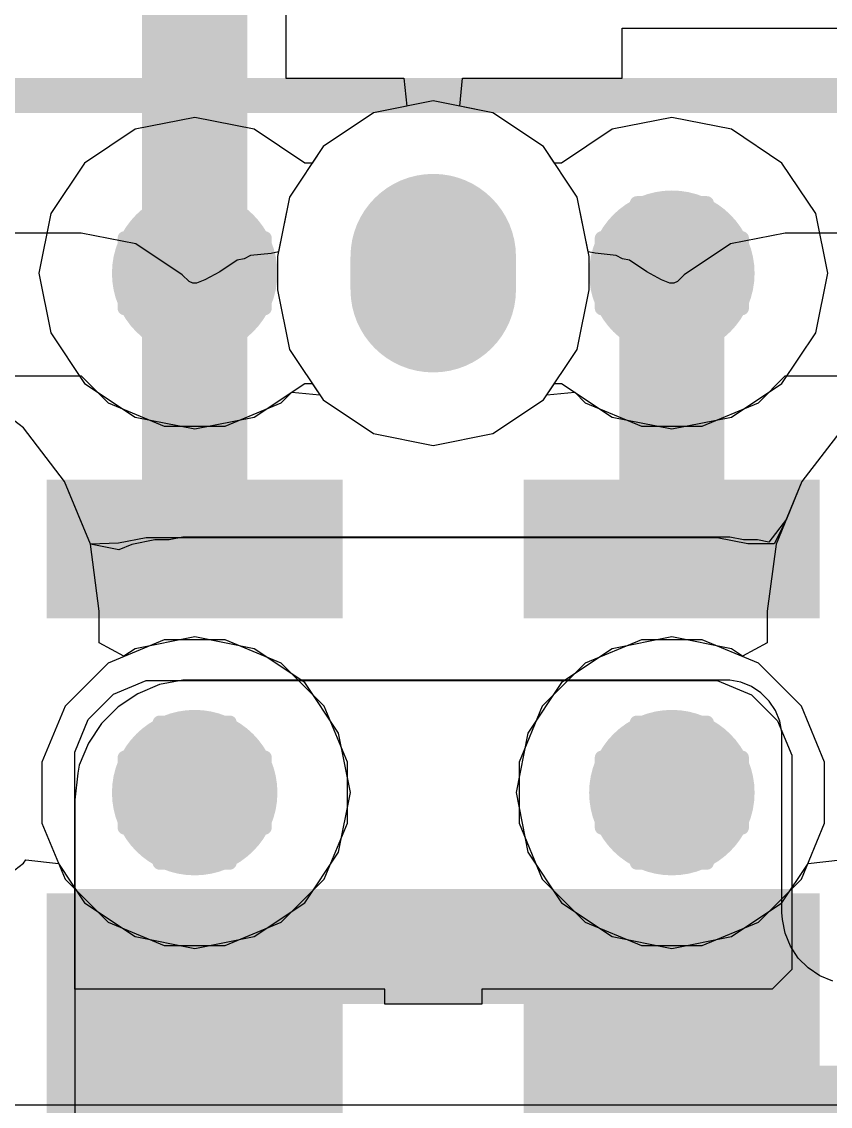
# Model space of a CAD drawing. Header units: inches. Extents: x 0 to 198, y 0 to 199.
# Drawn here: x 0.1115 to 0.227, y 1.4357 to 1.5906 of the extents above; entities that cross this region are included whole.
import ezdxf

# ---------------------------------------------------------------- set-up
doc = ezdxf.new("R2010")
doc.units = ezdxf.units.IN
doc.header["$MEASUREMENT"] = 0
for name, color, linetype in [('Bottom Layer', 5, 'Continuous'), ('Bottom Solder', 6, 'Continuous'), ('Drill Drawing', 1, 'Continuous'), ('Layer 1', 16, 'Continuous'), ('Layer 2', 76, 'Continuous'), ('Pad Holes', 156, 'Continuous'), ('Top Layer', 1, 'Continuous'), ('Top Overlay', 2, 'Continuous'), ('Top Paste', 8, 'Continuous'), ('Top Solder', 216, 'Continuous'), ('Via Holes', 16, 'Continuous')]:
    doc.layers.add(name, color=color, linetype=linetype)

# ---------------------------------------------------------------- blocks, each defined once
blk = doc.blocks.new('U263_163N_4BQC65_235')
at = {"layer": 'Bottom Solder'}
h = blk.add_hatch(color=6, dxfattribs=at)
edge = h.paths.add_edge_path()
edge.add_arc((0.14764, 0), 0.004, 0, 360)
at = {"layer": 'Pad Holes'}
h = blk.add_hatch(color=7, dxfattribs=at)
edge = h.paths.add_edge_path()
edge.add_arc((0.14528, 0), 0.01181, 90, 270)
edge.add_line((0.14528, -0.01181), (0.15, -0.01181))
edge.add_arc((0.15, 0), 0.01181, 270, 450)
edge.add_line((0.15, 0.01181), (0.14528, 0.01181))
at = {"layer": 'Top Layer'}
for points in [[(0.02362, 0.01693), (0.02362, 0.05118), (0.03543, 0.05118), (0.03543, 0.01693)], [(0.04331, 0.01693), (0.04331, 0.05118), (0.05512, 0.05118), (0.05512, 0.01693)], [(0.10236, 0.01693), (0.10236, 0.05118), (0.11417, 0.05118), (0.11417, 0.01693)], [(0.03543, -0.01693), (0.03543, -0.05118), (0.02362, -0.05118), (0.02362, -0.01693)], [(0.05512, -0.01693), (0.05512, -0.05118), (0.04331, -0.05118), (0.04331, -0.01693)], [(0.11417, -0.01693), (0.11417, -0.05118), (0.10236, -0.05118), (0.10236, -0.01693)]]:
    blk.add_hatch(color=1, dxfattribs=at).paths.add_polyline_path(points)
at = {"layer": 'Top Paste'}
for points in [[(0.02362, 0.01693), (0.02362, 0.05118), (0.03543, 0.05118), (0.03543, 0.01693)], [(0.04331, 0.01693), (0.04331, 0.05118), (0.05512, 0.05118), (0.05512, 0.01693)], [(0.10236, 0.01693), (0.10236, 0.05118), (0.11417, 0.05118), (0.11417, 0.01693)], [(0.03543, -0.01693), (0.03543, -0.05118), (0.02362, -0.05118), (0.02362, -0.01693)], [(0.05512, -0.01693), (0.05512, -0.05118), (0.04331, -0.05118), (0.04331, -0.01693)], [(0.11417, -0.01693), (0.11417, -0.05118), (0.10236, -0.05118), (0.10236, -0.01693)]]:
    blk.add_hatch(color=8, dxfattribs=at).paths.add_polyline_path(points)
at = {"layer": 'Top Solder'}
for points in [[(0.01962, 0.01293), (0.01962, 0.05518), (0.03943, 0.05518), (0.03943, 0.01293)], [(0.03931, 0.01293), (0.03931, 0.05518), (0.05912, 0.05518), (0.05912, 0.01293)], [(0.09836, 0.01293), (0.09836, 0.05518), (0.11817, 0.05518), (0.11817, 0.01293)], [(0.03943, -0.01293), (0.03943, -0.05518), (0.01962, -0.05518), (0.01962, -0.01293)], [(0.05912, -0.01293), (0.05912, -0.05518), (0.03931, -0.05518), (0.03931, -0.01293)], [(0.11817, -0.01293), (0.11817, -0.05518), (0.09836, -0.05518), (0.09836, -0.01293)]]:
    blk.add_hatch(color=216, dxfattribs=at).paths.add_polyline_path(points)
h = blk.add_hatch(color=216, dxfattribs=at)
edge = h.paths.add_edge_path()
edge.add_arc((0.14764, 0), 0.004, 0, 360)
at = {"layer": 'Top Overlay'}
blk.add_lwpolyline([(0.173, 0.067, 0.005, 0.005, 0), (0.173, -0.067, 0.005, 0.005, 0)], format="xyseb", dxfattribs=at)

msp = doc.modelspace()

# ---------------------------------------------------------------- hatches: boundary and pattern name
at = {"layer": 'Bottom Layer'}
h = msp.add_hatch(color=5, dxfattribs=at)
edge = h.paths.add_edge_path()
edge.add_arc((0.13623, 1.55465), 0.01181, 0, 360)
h = msp.add_hatch(color=5, dxfattribs=at)
edge = h.paths.add_edge_path()
edge.add_arc((0.20434, 1.55465), 0.01181, 0, 360)
h = msp.add_hatch(color=5, dxfattribs=at)
edge = h.paths.add_edge_path()
edge.add_arc((0.13623, 1.48051), 0.01181, 0, 360)
h = msp.add_hatch(color=5, dxfattribs=at)
edge = h.paths.add_edge_path()
edge.add_arc((0.20434, 1.48051), 0.01181, 0, 360)
at = {"layer": 'Layer 1'}
h = msp.add_hatch(color=16, dxfattribs=at)
edge = h.paths.add_edge_path()
edge.add_arc((0.13623, 1.55465), 0.01181, 0, 360)
h = msp.add_hatch(color=16, dxfattribs=at)
edge = h.paths.add_edge_path()
edge.add_arc((0.20434, 1.55465), 0.01181, 0, 360)
h = msp.add_hatch(color=16, dxfattribs=at)
edge = h.paths.add_edge_path()
edge.add_arc((0.13623, 1.48051), 0.01181, 0, 360)
h = msp.add_hatch(color=16, dxfattribs=at)
edge = h.paths.add_edge_path()
edge.add_arc((0.20434, 1.48051), 0.01181, 0, 360)
at = {"layer": 'Layer 2'}
h = msp.add_hatch(color=76, dxfattribs=at)
edge = h.paths.add_edge_path()
edge.add_arc((0.13623, 1.55465), 0.01181, 0, 360)
h = msp.add_hatch(color=76, dxfattribs=at)
edge = h.paths.add_edge_path()
edge.add_arc((0.20434, 1.55465), 0.01181, 0, 360)
h = msp.add_hatch(color=76, dxfattribs=at)
edge = h.paths.add_edge_path()
edge.add_arc((0.13623, 1.48051), 0.01181, 0, 360)
h = msp.add_hatch(color=76, dxfattribs=at)
edge = h.paths.add_edge_path()
edge.add_arc((0.20434, 1.48051), 0.01181, 0, 360)
at = {"layer": 'Top Layer'}
h = msp.add_hatch(color=1, dxfattribs=at)
edge = h.paths.add_edge_path()
edge.add_arc((0.13623, 1.55465), 0.01181, 0, 360)
h = msp.add_hatch(color=1, dxfattribs=at)
edge = h.paths.add_edge_path()
edge.add_arc((0.20434, 1.55465), 0.01181, 0, 360)
h = msp.add_hatch(color=1, dxfattribs=at)
edge = h.paths.add_edge_path()
edge.add_arc((0.13623, 1.48051), 0.01181, 0, 360)
h = msp.add_hatch(color=1, dxfattribs=at)
edge = h.paths.add_edge_path()
edge.add_arc((0.20434, 1.48051), 0.01181, 0, 360)
msp.add_hatch(color=1, dxfattribs=at).paths.add_polyline_path([(0.1191, 1.45032), (0.22146, 1.45032), (0.22146, 1.46677), (0.1191, 1.46677)])
at = {"layer": 'Via Holes'}
h = msp.add_hatch(color=7, dxfattribs=at)
edge = h.paths.add_edge_path()
edge.add_arc((0.13623, 1.55465), 0.00591, 0, 360)
h = msp.add_hatch(color=7, dxfattribs=at)
edge = h.paths.add_edge_path()
edge.add_arc((0.20434, 1.55465), 0.00591, 0, 360)
h = msp.add_hatch(color=7, dxfattribs=at)
edge = h.paths.add_edge_path()
edge.add_arc((0.13623, 1.48051), 0.00591, 0, 360)
h = msp.add_hatch(color=7, dxfattribs=at)
edge = h.paths.add_edge_path()
edge.add_arc((0.20434, 1.48051), 0.00591, 0, 360)

# ---------------------------------------------------------------- linework, layer by layer
at = {"layer": 'Bottom Layer'}
for p, q in [((0.17028, 1.57925), (0.16177, 1.57756)), ((0.17879, 1.57756), (0.17028, 1.57925)), ((0.16177, 1.57756), (0.15456, 1.57274)), ((0.18601, 1.57274), (0.17879, 1.57756)), ((0.15456, 1.57274), (0.14974, 1.56553)), ((0.19083, 1.56553), (0.18601, 1.57274)), ((0.14974, 1.56553), (0.14804, 1.55702)), ((0.19252, 1.55702), (0.19083, 1.56553)), ((0.14804, 1.55702), (0.14804, 1.55229)), ((0.19252, 1.55229), (0.19252, 1.55702)), ((0.14804, 1.55229), (0.14974, 1.54378)), ((0.19083, 1.54378), (0.19252, 1.55229)), ((0.14974, 1.54378), (0.15456, 1.53657)), ((0.18601, 1.53657), (0.19083, 1.54378)), ((0.11178, 1.53257), (0.10412, 1.53844)), ((0.15456, 1.53657), (0.16177, 1.53175)), ((0.17879, 1.53175), (0.18601, 1.53657)), ((0.11765, 1.52491), (0.11178, 1.53257)), ((0.16177, 1.53175), (0.17028, 1.53005)), ((0.17028, 1.53005), (0.17879, 1.53175)), ((0.22879, 1.53257), (0.22291, 1.52491)), ((0.12135, 1.51599), (0.11765, 1.52491)), ((0.22291, 1.52491), (0.21922, 1.51599)), ((0.12261, 1.50643), (0.12135, 1.51599)), ((0.21922, 1.51599), (0.21796, 1.50643)), ((0.12261, 1.50188), (0.12261, 1.50643)), ((0.21796, 1.50643), (0.21796, 1.50188)), ((0.12613, 1.49999), (0.12261, 1.50188)), ((0.13623, 1.50274), (0.12772, 1.50105)), ((0.14474, 1.50105), (0.13623, 1.50274)), ((0.20434, 1.50274), (0.19583, 1.50105)), ((0.21285, 1.50105), (0.20434, 1.50274)), ((0.21796, 1.50188), (0.21443, 1.49999)), ((0.12772, 1.50105), (0.12613, 1.49999)), ((0.15195, 1.49623), (0.14474, 1.50105)), ((0.19583, 1.50105), (0.18861, 1.49623)), ((0.21443, 1.49999), (0.21285, 1.50105)), ((0.15677, 1.48902), (0.15195, 1.49623)), ((0.18861, 1.49623), (0.18379, 1.48902)), ((0.15847, 1.48051), (0.15677, 1.48902)), ((0.18379, 1.48902), (0.1821, 1.48051)), ((0.15677, 1.472), (0.15847, 1.48051)), ((0.1821, 1.48051), (0.18379, 1.472)), ((0.11178, 1.47044), (0.11213, 1.4709)), ((0.11213, 1.4709), (0.11677, 1.47037)), ((0.15195, 1.46478), (0.15677, 1.472)), ((0.18379, 1.472), (0.18861, 1.46478)), ((0.2238, 1.47037), (0.22843, 1.4709)), ((0.10412, 1.46457), (0.11178, 1.47044)), ((0.11677, 1.47037), (0.1205, 1.46478)), ((0.22006, 1.46478), (0.2238, 1.47037)), ((0.1205, 1.46478), (0.12772, 1.45996)), ((0.14474, 1.45996), (0.15195, 1.46478)), ((0.18861, 1.46478), (0.19583, 1.45996)), ((0.21285, 1.45996), (0.22006, 1.46478)), ((0.12772, 1.45996), (0.13623, 1.45827)), ((0.13623, 1.45827), (0.14474, 1.45996)), ((0.19583, 1.45996), (0.20434, 1.45827)), ((0.20434, 1.45827), (0.21285, 1.45996)), ((0.24635, 1.43591), (0.10595, 1.43591))]:
    msp.add_line(p, q, dxfattribs=at)
at = {"layer": 'Drill Drawing'}
for points in [[(0.13123, 1.55965, 0.002, 0.002, 0), (0.13123, 1.56465, 0.002, 0.002, 0)], [(0.13123, 1.56465, 0.002, 0.002, 0), (0.14123, 1.56465, 0.002, 0.002, 0)], [(0.14123, 1.55965, 0.002, 0.002, 0), (0.14123, 1.56465, 0.002, 0.002, 0)], [(0.16528, 1.55965, 0.002, 0.002, 0), (0.17028, 1.56465, 0.002, 0.002, 0)], [(0.17028, 1.56465, 0.002, 0.002, 0), (0.17528, 1.55965, 0.002, 0.002, 0)], [(0.19934, 1.55965, 0.002, 0.002, 0), (0.19934, 1.56465, 0.002, 0.002, 0)], [(0.19934, 1.56465, 0.002, 0.002, 0), (0.20934, 1.56465, 0.002, 0.002, 0)], [(0.20934, 1.55965, 0.002, 0.002, 0), (0.20934, 1.56465, 0.002, 0.002, 0)], [(0.12623, 1.54965, 0.002, 0.002, 0), (0.12623, 1.55965, 0.002, 0.002, 0)], [(0.12623, 1.55965, 0.002, 0.002, 0), (0.13123, 1.55965, 0.002, 0.002, 0)], [(0.13323, 1.55765, 0.002, 0.002, 0), (0.13323, 1.56065, 0.002, 0.002, 0)], [(0.13323, 1.56065, 0.002, 0.002, 0), (0.13923, 1.56065, 0.002, 0.002, 0)], [(0.13923, 1.55765, 0.002, 0.002, 0), (0.13923, 1.56065, 0.002, 0.002, 0)], [(0.14123, 1.55965, 0.002, 0.002, 0), (0.14623, 1.55965, 0.002, 0.002, 0)], [(0.14623, 1.54965, 0.002, 0.002, 0), (0.14623, 1.55965, 0.002, 0.002, 0)], [(0.16028, 1.55965, 0.002, 0.002, 0), (0.16528, 1.55465, 0.002, 0.002, 0)], [(0.16028, 1.55965, 0.002, 0.002, 0), (0.16528, 1.55965, 0.002, 0.002, 0)], [(0.17528, 1.55965, 0.002, 0.002, 0), (0.18028, 1.55965, 0.002, 0.002, 0)], [(0.17528, 1.55465, 0.002, 0.002, 0), (0.18028, 1.55965, 0.002, 0.002, 0)], [(0.19434, 1.54965, 0.002, 0.002, 0), (0.19434, 1.55965, 0.002, 0.002, 0)], [(0.19434, 1.55965, 0.002, 0.002, 0), (0.19934, 1.55965, 0.002, 0.002, 0)], [(0.20134, 1.55765, 0.002, 0.002, 0), (0.20134, 1.56065, 0.002, 0.002, 0)], [(0.20134, 1.56065, 0.002, 0.002, 0), (0.20734, 1.56065, 0.002, 0.002, 0)], [(0.20734, 1.55765, 0.002, 0.002, 0), (0.20734, 1.56065, 0.002, 0.002, 0)], [(0.20934, 1.55965, 0.002, 0.002, 0), (0.21434, 1.55965, 0.002, 0.002, 0)], [(0.21434, 1.54965, 0.002, 0.002, 0), (0.21434, 1.55965, 0.002, 0.002, 0)], [(0.13023, 1.55165, 0.002, 0.002, 0), (0.13023, 1.55765, 0.002, 0.002, 0)], [(0.13023, 1.55765, 0.002, 0.002, 0), (0.13323, 1.55765, 0.002, 0.002, 0)], [(0.13923, 1.55765, 0.002, 0.002, 0), (0.14223, 1.55765, 0.002, 0.002, 0)], [(0.14223, 1.55165, 0.002, 0.002, 0), (0.14223, 1.55765, 0.002, 0.002, 0)], [(0.19834, 1.55165, 0.002, 0.002, 0), (0.19834, 1.55765, 0.002, 0.002, 0)], [(0.19834, 1.55765, 0.002, 0.002, 0), (0.20134, 1.55765, 0.002, 0.002, 0)], [(0.20734, 1.55765, 0.002, 0.002, 0), (0.21034, 1.55765, 0.002, 0.002, 0)], [(0.21034, 1.55165, 0.002, 0.002, 0), (0.21034, 1.55765, 0.002, 0.002, 0)], [(0.16028, 1.54965, 0.002, 0.002, 0), (0.16528, 1.55465, 0.002, 0.002, 0)], [(0.17528, 1.55465, 0.002, 0.002, 0), (0.18028, 1.54965, 0.002, 0.002, 0)], [(0.13023, 1.55165, 0.002, 0.002, 0), (0.13323, 1.55165, 0.002, 0.002, 0)], [(0.13323, 1.54865, 0.002, 0.002, 0), (0.13323, 1.55165, 0.002, 0.002, 0)], [(0.13923, 1.55165, 0.002, 0.002, 0), (0.14223, 1.55165, 0.002, 0.002, 0)], [(0.13923, 1.54865, 0.002, 0.002, 0), (0.13923, 1.55165, 0.002, 0.002, 0)], [(0.19834, 1.55165, 0.002, 0.002, 0), (0.20134, 1.55165, 0.002, 0.002, 0)], [(0.20134, 1.54865, 0.002, 0.002, 0), (0.20134, 1.55165, 0.002, 0.002, 0)], [(0.20734, 1.55165, 0.002, 0.002, 0), (0.21034, 1.55165, 0.002, 0.002, 0)], [(0.20734, 1.54865, 0.002, 0.002, 0), (0.20734, 1.55165, 0.002, 0.002, 0)], [(0.12623, 1.54965, 0.002, 0.002, 0), (0.13123, 1.54965, 0.002, 0.002, 0)], [(0.13123, 1.54465, 0.002, 0.002, 0), (0.13123, 1.54965, 0.002, 0.002, 0)], [(0.14123, 1.54965, 0.002, 0.002, 0), (0.14623, 1.54965, 0.002, 0.002, 0)], [(0.14123, 1.54465, 0.002, 0.002, 0), (0.14123, 1.54965, 0.002, 0.002, 0)], [(0.16028, 1.54965, 0.002, 0.002, 0), (0.16528, 1.54965, 0.002, 0.002, 0)], [(0.16528, 1.54965, 0.002, 0.002, 0), (0.17028, 1.54465, 0.002, 0.002, 0)], [(0.17028, 1.54465, 0.002, 0.002, 0), (0.17528, 1.54965, 0.002, 0.002, 0)], [(0.17528, 1.54965, 0.002, 0.002, 0), (0.18028, 1.54965, 0.002, 0.002, 0)], [(0.19434, 1.54965, 0.002, 0.002, 0), (0.19934, 1.54965, 0.002, 0.002, 0)], [(0.19934, 1.54465, 0.002, 0.002, 0), (0.19934, 1.54965, 0.002, 0.002, 0)], [(0.20934, 1.54965, 0.002, 0.002, 0), (0.21434, 1.54965, 0.002, 0.002, 0)], [(0.20934, 1.54465, 0.002, 0.002, 0), (0.20934, 1.54965, 0.002, 0.002, 0)], [(0.13323, 1.54865, 0.002, 0.002, 0), (0.13923, 1.54865, 0.002, 0.002, 0)], [(0.20134, 1.54865, 0.002, 0.002, 0), (0.20734, 1.54865, 0.002, 0.002, 0)], [(0.13123, 1.54465, 0.002, 0.002, 0), (0.14123, 1.54465, 0.002, 0.002, 0)], [(0.19934, 1.54465, 0.002, 0.002, 0), (0.20934, 1.54465, 0.002, 0.002, 0)], [(0.13123, 1.48551, 0.002, 0.002, 0), (0.13123, 1.49051, 0.002, 0.002, 0)], [(0.13123, 1.49051, 0.002, 0.002, 0), (0.14123, 1.49051, 0.002, 0.002, 0)], [(0.14123, 1.48551, 0.002, 0.002, 0), (0.14123, 1.49051, 0.002, 0.002, 0)], [(0.19934, 1.48551, 0.002, 0.002, 0), (0.19934, 1.49051, 0.002, 0.002, 0)], [(0.19934, 1.49051, 0.002, 0.002, 0), (0.20934, 1.49051, 0.002, 0.002, 0)], [(0.20934, 1.48551, 0.002, 0.002, 0), (0.20934, 1.49051, 0.002, 0.002, 0)], [(0.12623, 1.47551, 0.002, 0.002, 0), (0.12623, 1.48551, 0.002, 0.002, 0)], [(0.12623, 1.48551, 0.002, 0.002, 0), (0.13123, 1.48551, 0.002, 0.002, 0)], [(0.13323, 1.48351, 0.002, 0.002, 0), (0.13323, 1.48651, 0.002, 0.002, 0)], [(0.13323, 1.48651, 0.002, 0.002, 0), (0.13923, 1.48651, 0.002, 0.002, 0)], [(0.13923, 1.48351, 0.002, 0.002, 0), (0.13923, 1.48651, 0.002, 0.002, 0)], [(0.14123, 1.48551, 0.002, 0.002, 0), (0.14623, 1.48551, 0.002, 0.002, 0)], [(0.14623, 1.47551, 0.002, 0.002, 0), (0.14623, 1.48551, 0.002, 0.002, 0)], [(0.19434, 1.47551, 0.002, 0.002, 0), (0.19434, 1.48551, 0.002, 0.002, 0)], [(0.19434, 1.48551, 0.002, 0.002, 0), (0.19934, 1.48551, 0.002, 0.002, 0)], [(0.20134, 1.48351, 0.002, 0.002, 0), (0.20134, 1.48651, 0.002, 0.002, 0)], [(0.20134, 1.48651, 0.002, 0.002, 0), (0.20734, 1.48651, 0.002, 0.002, 0)], [(0.20734, 1.48351, 0.002, 0.002, 0), (0.20734, 1.48651, 0.002, 0.002, 0)], [(0.20934, 1.48551, 0.002, 0.002, 0), (0.21434, 1.48551, 0.002, 0.002, 0)], [(0.21434, 1.47551, 0.002, 0.002, 0), (0.21434, 1.48551, 0.002, 0.002, 0)], [(0.13023, 1.47751, 0.002, 0.002, 0), (0.13023, 1.48351, 0.002, 0.002, 0)], [(0.13023, 1.48351, 0.002, 0.002, 0), (0.13323, 1.48351, 0.002, 0.002, 0)], [(0.13923, 1.48351, 0.002, 0.002, 0), (0.14223, 1.48351, 0.002, 0.002, 0)], [(0.14223, 1.47751, 0.002, 0.002, 0), (0.14223, 1.48351, 0.002, 0.002, 0)], [(0.19834, 1.47751, 0.002, 0.002, 0), (0.19834, 1.48351, 0.002, 0.002, 0)], [(0.19834, 1.48351, 0.002, 0.002, 0), (0.20134, 1.48351, 0.002, 0.002, 0)], [(0.20734, 1.48351, 0.002, 0.002, 0), (0.21034, 1.48351, 0.002, 0.002, 0)], [(0.21034, 1.47751, 0.002, 0.002, 0), (0.21034, 1.48351, 0.002, 0.002, 0)], [(0.13023, 1.47751, 0.002, 0.002, 0), (0.13323, 1.47751, 0.002, 0.002, 0)], [(0.13323, 1.47451, 0.002, 0.002, 0), (0.13323, 1.47751, 0.002, 0.002, 0)], [(0.13923, 1.47751, 0.002, 0.002, 0), (0.14223, 1.47751, 0.002, 0.002, 0)], [(0.13923, 1.47451, 0.002, 0.002, 0), (0.13923, 1.47751, 0.002, 0.002, 0)], [(0.19834, 1.47751, 0.002, 0.002, 0), (0.20134, 1.47751, 0.002, 0.002, 0)], [(0.20134, 1.47451, 0.002, 0.002, 0), (0.20134, 1.47751, 0.002, 0.002, 0)], [(0.20734, 1.47751, 0.002, 0.002, 0), (0.21034, 1.47751, 0.002, 0.002, 0)], [(0.20734, 1.47451, 0.002, 0.002, 0), (0.20734, 1.47751, 0.002, 0.002, 0)], [(0.12623, 1.47551, 0.002, 0.002, 0), (0.13123, 1.47551, 0.002, 0.002, 0)], [(0.13123, 1.47051, 0.002, 0.002, 0), (0.13123, 1.47551, 0.002, 0.002, 0)], [(0.13323, 1.47451, 0.002, 0.002, 0), (0.13923, 1.47451, 0.002, 0.002, 0)], [(0.14123, 1.47551, 0.002, 0.002, 0), (0.14623, 1.47551, 0.002, 0.002, 0)], [(0.14123, 1.47051, 0.002, 0.002, 0), (0.14123, 1.47551, 0.002, 0.002, 0)], [(0.19434, 1.47551, 0.002, 0.002, 0), (0.19934, 1.47551, 0.002, 0.002, 0)], [(0.19934, 1.47051, 0.002, 0.002, 0), (0.19934, 1.47551, 0.002, 0.002, 0)], [(0.20134, 1.47451, 0.002, 0.002, 0), (0.20734, 1.47451, 0.002, 0.002, 0)], [(0.20934, 1.47551, 0.002, 0.002, 0), (0.21434, 1.47551, 0.002, 0.002, 0)], [(0.20934, 1.47051, 0.002, 0.002, 0), (0.20934, 1.47551, 0.002, 0.002, 0)], [(0.13123, 1.47051, 0.002, 0.002, 0), (0.14123, 1.47051, 0.002, 0.002, 0)], [(0.19934, 1.47051, 0.002, 0.002, 0), (0.20934, 1.47051, 0.002, 0.002, 0)]]:
    msp.add_lwpolyline(points, format="xyseb", dxfattribs=at)
for points in [[(0.13073, 1.56465, 0.001, 0.001, 1), (0.13173, 1.56465, 0.001, 0.001, 1)], [(0.13073, 1.56465, 0.001, 0.001, 1), (0.13173, 1.56465, 0.001, 0.001, 1)], [(0.14073, 1.56465, 0.001, 0.001, 1), (0.14173, 1.56465, 0.001, 0.001, 1)], [(0.14073, 1.56465, 0.001, 0.001, 1), (0.14173, 1.56465, 0.001, 0.001, 1)], [(0.16978, 1.56465, 0.001, 0.001, 1), (0.17078, 1.56465, 0.001, 0.001, 1)], [(0.16978, 1.56465, 0.001, 0.001, 1), (0.17078, 1.56465, 0.001, 0.001, 1)], [(0.19884, 1.56465, 0.001, 0.001, 1), (0.19984, 1.56465, 0.001, 0.001, 1)], [(0.19884, 1.56465, 0.001, 0.001, 1), (0.19984, 1.56465, 0.001, 0.001, 1)], [(0.20884, 1.56465, 0.001, 0.001, 1), (0.20984, 1.56465, 0.001, 0.001, 1)], [(0.20884, 1.56465, 0.001, 0.001, 1), (0.20984, 1.56465, 0.001, 0.001, 1)], [(0.12573, 1.55965, 0.001, 0.001, 1), (0.12673, 1.55965, 0.001, 0.001, 1)], [(0.12573, 1.55965, 0.001, 0.001, 1), (0.12673, 1.55965, 0.001, 0.001, 1)], [(0.13073, 1.55965, 0.001, 0.001, 1), (0.13173, 1.55965, 0.001, 0.001, 1)], [(0.13073, 1.55965, 0.001, 0.001, 1), (0.13173, 1.55965, 0.001, 0.001, 1)], [(0.13273, 1.56065, 0.001, 0.001, 1), (0.13373, 1.56065, 0.001, 0.001, 1)], [(0.13273, 1.56065, 0.001, 0.001, 1), (0.13373, 1.56065, 0.001, 0.001, 1)], [(0.13873, 1.56065, 0.001, 0.001, 1), (0.13973, 1.56065, 0.001, 0.001, 1)], [(0.13873, 1.56065, 0.001, 0.001, 1), (0.13973, 1.56065, 0.001, 0.001, 1)], [(0.14073, 1.55965, 0.001, 0.001, 1), (0.14173, 1.55965, 0.001, 0.001, 1)], [(0.14073, 1.55965, 0.001, 0.001, 1), (0.14173, 1.55965, 0.001, 0.001, 1)], [(0.14573, 1.55965, 0.001, 0.001, 1), (0.14673, 1.55965, 0.001, 0.001, 1)], [(0.14573, 1.55965, 0.001, 0.001, 1), (0.14673, 1.55965, 0.001, 0.001, 1)], [(0.15978, 1.55965, 0.001, 0.001, 1), (0.16078, 1.55965, 0.001, 0.001, 1)], [(0.15978, 1.55965, 0.001, 0.001, 1), (0.16078, 1.55965, 0.001, 0.001, 1)], [(0.16478, 1.55965, 0.001, 0.001, 1), (0.16578, 1.55965, 0.001, 0.001, 1)], [(0.16478, 1.55965, 0.001, 0.001, 1), (0.16578, 1.55965, 0.001, 0.001, 1)], [(0.17478, 1.55965, 0.001, 0.001, 1), (0.17578, 1.55965, 0.001, 0.001, 1)], [(0.17478, 1.55965, 0.001, 0.001, 1), (0.17578, 1.55965, 0.001, 0.001, 1)], [(0.17978, 1.55965, 0.001, 0.001, 1), (0.18078, 1.55965, 0.001, 0.001, 1)], [(0.17978, 1.55965, 0.001, 0.001, 1), (0.18078, 1.55965, 0.001, 0.001, 1)], [(0.19384, 1.55965, 0.001, 0.001, 1), (0.19484, 1.55965, 0.001, 0.001, 1)], [(0.19384, 1.55965, 0.001, 0.001, 1), (0.19484, 1.55965, 0.001, 0.001, 1)], [(0.19884, 1.55965, 0.001, 0.001, 1), (0.19984, 1.55965, 0.001, 0.001, 1)], [(0.19884, 1.55965, 0.001, 0.001, 1), (0.19984, 1.55965, 0.001, 0.001, 1)], [(0.20084, 1.56065, 0.001, 0.001, 1), (0.20184, 1.56065, 0.001, 0.001, 1)], [(0.20084, 1.56065, 0.001, 0.001, 1), (0.20184, 1.56065, 0.001, 0.001, 1)], [(0.20684, 1.56065, 0.001, 0.001, 1), (0.20784, 1.56065, 0.001, 0.001, 1)], [(0.20684, 1.56065, 0.001, 0.001, 1), (0.20784, 1.56065, 0.001, 0.001, 1)], [(0.20884, 1.55965, 0.001, 0.001, 1), (0.20984, 1.55965, 0.001, 0.001, 1)], [(0.20884, 1.55965, 0.001, 0.001, 1), (0.20984, 1.55965, 0.001, 0.001, 1)], [(0.21384, 1.55965, 0.001, 0.001, 1), (0.21484, 1.55965, 0.001, 0.001, 1)], [(0.21384, 1.55965, 0.001, 0.001, 1), (0.21484, 1.55965, 0.001, 0.001, 1)], [(0.12973, 1.55765, 0.001, 0.001, 1), (0.13073, 1.55765, 0.001, 0.001, 1)], [(0.12973, 1.55765, 0.001, 0.001, 1), (0.13073, 1.55765, 0.001, 0.001, 1)], [(0.13273, 1.55765, 0.001, 0.001, 1), (0.13373, 1.55765, 0.001, 0.001, 1)], [(0.13273, 1.55765, 0.001, 0.001, 1), (0.13373, 1.55765, 0.001, 0.001, 1)], [(0.13873, 1.55765, 0.001, 0.001, 1), (0.13973, 1.55765, 0.001, 0.001, 1)], [(0.13873, 1.55765, 0.001, 0.001, 1), (0.13973, 1.55765, 0.001, 0.001, 1)], [(0.14173, 1.55765, 0.001, 0.001, 1), (0.14273, 1.55765, 0.001, 0.001, 1)], [(0.14173, 1.55765, 0.001, 0.001, 1), (0.14273, 1.55765, 0.001, 0.001, 1)], [(0.19784, 1.55765, 0.001, 0.001, 1), (0.19884, 1.55765, 0.001, 0.001, 1)], [(0.19784, 1.55765, 0.001, 0.001, 1), (0.19884, 1.55765, 0.001, 0.001, 1)], [(0.20084, 1.55765, 0.001, 0.001, 1), (0.20184, 1.55765, 0.001, 0.001, 1)], [(0.20084, 1.55765, 0.001, 0.001, 1), (0.20184, 1.55765, 0.001, 0.001, 1)], [(0.20684, 1.55765, 0.001, 0.001, 1), (0.20784, 1.55765, 0.001, 0.001, 1)], [(0.20684, 1.55765, 0.001, 0.001, 1), (0.20784, 1.55765, 0.001, 0.001, 1)], [(0.20984, 1.55765, 0.001, 0.001, 1), (0.21084, 1.55765, 0.001, 0.001, 1)], [(0.20984, 1.55765, 0.001, 0.001, 1), (0.21084, 1.55765, 0.001, 0.001, 1)], [(0.16478, 1.55465, 0.001, 0.001, 1), (0.16578, 1.55465, 0.001, 0.001, 1)], [(0.16478, 1.55465, 0.001, 0.001, 1), (0.16578, 1.55465, 0.001, 0.001, 1)], [(0.17478, 1.55465, 0.001, 0.001, 1), (0.17578, 1.55465, 0.001, 0.001, 1)], [(0.17478, 1.55465, 0.001, 0.001, 1), (0.17578, 1.55465, 0.001, 0.001, 1)], [(0.12973, 1.55165, 0.001, 0.001, 1), (0.13073, 1.55165, 0.001, 0.001, 1)], [(0.12973, 1.55165, 0.001, 0.001, 1), (0.13073, 1.55165, 0.001, 0.001, 1)], [(0.13273, 1.55165, 0.001, 0.001, 1), (0.13373, 1.55165, 0.001, 0.001, 1)], [(0.13273, 1.55165, 0.001, 0.001, 1), (0.13373, 1.55165, 0.001, 0.001, 1)], [(0.13873, 1.55165, 0.001, 0.001, 1), (0.13973, 1.55165, 0.001, 0.001, 1)], [(0.13873, 1.55165, 0.001, 0.001, 1), (0.13973, 1.55165, 0.001, 0.001, 1)], [(0.14173, 1.55165, 0.001, 0.001, 1), (0.14273, 1.55165, 0.001, 0.001, 1)], [(0.14173, 1.55165, 0.001, 0.001, 1), (0.14273, 1.55165, 0.001, 0.001, 1)], [(0.19784, 1.55165, 0.001, 0.001, 1), (0.19884, 1.55165, 0.001, 0.001, 1)], [(0.19784, 1.55165, 0.001, 0.001, 1), (0.19884, 1.55165, 0.001, 0.001, 1)], [(0.20084, 1.55165, 0.001, 0.001, 1), (0.20184, 1.55165, 0.001, 0.001, 1)], [(0.20084, 1.55165, 0.001, 0.001, 1), (0.20184, 1.55165, 0.001, 0.001, 1)], [(0.20684, 1.55165, 0.001, 0.001, 1), (0.20784, 1.55165, 0.001, 0.001, 1)], [(0.20684, 1.55165, 0.001, 0.001, 1), (0.20784, 1.55165, 0.001, 0.001, 1)], [(0.20984, 1.55165, 0.001, 0.001, 1), (0.21084, 1.55165, 0.001, 0.001, 1)], [(0.20984, 1.55165, 0.001, 0.001, 1), (0.21084, 1.55165, 0.001, 0.001, 1)], [(0.12573, 1.54965, 0.001, 0.001, 1), (0.12673, 1.54965, 0.001, 0.001, 1)], [(0.12573, 1.54965, 0.001, 0.001, 1), (0.12673, 1.54965, 0.001, 0.001, 1)], [(0.13073, 1.54965, 0.001, 0.001, 1), (0.13173, 1.54965, 0.001, 0.001, 1)], [(0.13073, 1.54965, 0.001, 0.001, 1), (0.13173, 1.54965, 0.001, 0.001, 1)], [(0.14073, 1.54965, 0.001, 0.001, 1), (0.14173, 1.54965, 0.001, 0.001, 1)], [(0.14073, 1.54965, 0.001, 0.001, 1), (0.14173, 1.54965, 0.001, 0.001, 1)], [(0.14573, 1.54965, 0.001, 0.001, 1), (0.14673, 1.54965, 0.001, 0.001, 1)], [(0.14573, 1.54965, 0.001, 0.001, 1), (0.14673, 1.54965, 0.001, 0.001, 1)], [(0.15978, 1.54965, 0.001, 0.001, 1), (0.16078, 1.54965, 0.001, 0.001, 1)], [(0.15978, 1.54965, 0.001, 0.001, 1), (0.16078, 1.54965, 0.001, 0.001, 1)], [(0.16478, 1.54965, 0.001, 0.001, 1), (0.16578, 1.54965, 0.001, 0.001, 1)], [(0.16478, 1.54965, 0.001, 0.001, 1), (0.16578, 1.54965, 0.001, 0.001, 1)], [(0.17478, 1.54965, 0.001, 0.001, 1), (0.17578, 1.54965, 0.001, 0.001, 1)], [(0.17478, 1.54965, 0.001, 0.001, 1), (0.17578, 1.54965, 0.001, 0.001, 1)], [(0.17978, 1.54965, 0.001, 0.001, 1), (0.18078, 1.54965, 0.001, 0.001, 1)], [(0.17978, 1.54965, 0.001, 0.001, 1), (0.18078, 1.54965, 0.001, 0.001, 1)], [(0.19384, 1.54965, 0.001, 0.001, 1), (0.19484, 1.54965, 0.001, 0.001, 1)], [(0.19384, 1.54965, 0.001, 0.001, 1), (0.19484, 1.54965, 0.001, 0.001, 1)], [(0.19884, 1.54965, 0.001, 0.001, 1), (0.19984, 1.54965, 0.001, 0.001, 1)], [(0.19884, 1.54965, 0.001, 0.001, 1), (0.19984, 1.54965, 0.001, 0.001, 1)], [(0.20884, 1.54965, 0.001, 0.001, 1), (0.20984, 1.54965, 0.001, 0.001, 1)], [(0.20884, 1.54965, 0.001, 0.001, 1), (0.20984, 1.54965, 0.001, 0.001, 1)], [(0.21384, 1.54965, 0.001, 0.001, 1), (0.21484, 1.54965, 0.001, 0.001, 1)], [(0.21384, 1.54965, 0.001, 0.001, 1), (0.21484, 1.54965, 0.001, 0.001, 1)], [(0.13273, 1.54865, 0.001, 0.001, 1), (0.13373, 1.54865, 0.001, 0.001, 1)], [(0.13273, 1.54865, 0.001, 0.001, 1), (0.13373, 1.54865, 0.001, 0.001, 1)], [(0.13873, 1.54865, 0.001, 0.001, 1), (0.13973, 1.54865, 0.001, 0.001, 1)], [(0.13873, 1.54865, 0.001, 0.001, 1), (0.13973, 1.54865, 0.001, 0.001, 1)], [(0.20084, 1.54865, 0.001, 0.001, 1), (0.20184, 1.54865, 0.001, 0.001, 1)], [(0.20084, 1.54865, 0.001, 0.001, 1), (0.20184, 1.54865, 0.001, 0.001, 1)], [(0.20684, 1.54865, 0.001, 0.001, 1), (0.20784, 1.54865, 0.001, 0.001, 1)], [(0.20684, 1.54865, 0.001, 0.001, 1), (0.20784, 1.54865, 0.001, 0.001, 1)], [(0.13073, 1.54465, 0.001, 0.001, 1), (0.13173, 1.54465, 0.001, 0.001, 1)], [(0.13073, 1.54465, 0.001, 0.001, 1), (0.13173, 1.54465, 0.001, 0.001, 1)], [(0.14073, 1.54465, 0.001, 0.001, 1), (0.14173, 1.54465, 0.001, 0.001, 1)], [(0.14073, 1.54465, 0.001, 0.001, 1), (0.14173, 1.54465, 0.001, 0.001, 1)], [(0.16978, 1.54465, 0.001, 0.001, 1), (0.17078, 1.54465, 0.001, 0.001, 1)], [(0.16978, 1.54465, 0.001, 0.001, 1), (0.17078, 1.54465, 0.001, 0.001, 1)], [(0.19884, 1.54465, 0.001, 0.001, 1), (0.19984, 1.54465, 0.001, 0.001, 1)], [(0.19884, 1.54465, 0.001, 0.001, 1), (0.19984, 1.54465, 0.001, 0.001, 1)], [(0.20884, 1.54465, 0.001, 0.001, 1), (0.20984, 1.54465, 0.001, 0.001, 1)], [(0.20884, 1.54465, 0.001, 0.001, 1), (0.20984, 1.54465, 0.001, 0.001, 1)], [(0.13073, 1.49051, 0.001, 0.001, 1), (0.13173, 1.49051, 0.001, 0.001, 1)], [(0.13073, 1.49051, 0.001, 0.001, 1), (0.13173, 1.49051, 0.001, 0.001, 1)], [(0.14073, 1.49051, 0.001, 0.001, 1), (0.14173, 1.49051, 0.001, 0.001, 1)], [(0.14073, 1.49051, 0.001, 0.001, 1), (0.14173, 1.49051, 0.001, 0.001, 1)], [(0.19884, 1.49051, 0.001, 0.001, 1), (0.19984, 1.49051, 0.001, 0.001, 1)], [(0.19884, 1.49051, 0.001, 0.001, 1), (0.19984, 1.49051, 0.001, 0.001, 1)], [(0.20884, 1.49051, 0.001, 0.001, 1), (0.20984, 1.49051, 0.001, 0.001, 1)], [(0.20884, 1.49051, 0.001, 0.001, 1), (0.20984, 1.49051, 0.001, 0.001, 1)], [(0.12573, 1.48551, 0.001, 0.001, 1), (0.12673, 1.48551, 0.001, 0.001, 1)], [(0.12573, 1.48551, 0.001, 0.001, 1), (0.12673, 1.48551, 0.001, 0.001, 1)], [(0.13073, 1.48551, 0.001, 0.001, 1), (0.13173, 1.48551, 0.001, 0.001, 1)], [(0.13073, 1.48551, 0.001, 0.001, 1), (0.13173, 1.48551, 0.001, 0.001, 1)], [(0.13273, 1.48651, 0.001, 0.001, 1), (0.13373, 1.48651, 0.001, 0.001, 1)], [(0.13273, 1.48651, 0.001, 0.001, 1), (0.13373, 1.48651, 0.001, 0.001, 1)], [(0.13873, 1.48651, 0.001, 0.001, 1), (0.13973, 1.48651, 0.001, 0.001, 1)], [(0.13873, 1.48651, 0.001, 0.001, 1), (0.13973, 1.48651, 0.001, 0.001, 1)], [(0.14073, 1.48551, 0.001, 0.001, 1), (0.14173, 1.48551, 0.001, 0.001, 1)], [(0.14073, 1.48551, 0.001, 0.001, 1), (0.14173, 1.48551, 0.001, 0.001, 1)], [(0.14573, 1.48551, 0.001, 0.001, 1), (0.14673, 1.48551, 0.001, 0.001, 1)], [(0.14573, 1.48551, 0.001, 0.001, 1), (0.14673, 1.48551, 0.001, 0.001, 1)], [(0.19384, 1.48551, 0.001, 0.001, 1), (0.19484, 1.48551, 0.001, 0.001, 1)], [(0.19384, 1.48551, 0.001, 0.001, 1), (0.19484, 1.48551, 0.001, 0.001, 1)], [(0.19884, 1.48551, 0.001, 0.001, 1), (0.19984, 1.48551, 0.001, 0.001, 1)], [(0.19884, 1.48551, 0.001, 0.001, 1), (0.19984, 1.48551, 0.001, 0.001, 1)], [(0.20084, 1.48651, 0.001, 0.001, 1), (0.20184, 1.48651, 0.001, 0.001, 1)], [(0.20084, 1.48651, 0.001, 0.001, 1), (0.20184, 1.48651, 0.001, 0.001, 1)], [(0.20684, 1.48651, 0.001, 0.001, 1), (0.20784, 1.48651, 0.001, 0.001, 1)], [(0.20684, 1.48651, 0.001, 0.001, 1), (0.20784, 1.48651, 0.001, 0.001, 1)], [(0.20884, 1.48551, 0.001, 0.001, 1), (0.20984, 1.48551, 0.001, 0.001, 1)], [(0.20884, 1.48551, 0.001, 0.001, 1), (0.20984, 1.48551, 0.001, 0.001, 1)], [(0.21384, 1.48551, 0.001, 0.001, 1), (0.21484, 1.48551, 0.001, 0.001, 1)], [(0.21384, 1.48551, 0.001, 0.001, 1), (0.21484, 1.48551, 0.001, 0.001, 1)], [(0.12973, 1.48351, 0.001, 0.001, 1), (0.13073, 1.48351, 0.001, 0.001, 1)], [(0.12973, 1.48351, 0.001, 0.001, 1), (0.13073, 1.48351, 0.001, 0.001, 1)], [(0.13273, 1.48351, 0.001, 0.001, 1), (0.13373, 1.48351, 0.001, 0.001, 1)], [(0.13273, 1.48351, 0.001, 0.001, 1), (0.13373, 1.48351, 0.001, 0.001, 1)], [(0.13873, 1.48351, 0.001, 0.001, 1), (0.13973, 1.48351, 0.001, 0.001, 1)], [(0.13873, 1.48351, 0.001, 0.001, 1), (0.13973, 1.48351, 0.001, 0.001, 1)], [(0.14173, 1.48351, 0.001, 0.001, 1), (0.14273, 1.48351, 0.001, 0.001, 1)], [(0.14173, 1.48351, 0.001, 0.001, 1), (0.14273, 1.48351, 0.001, 0.001, 1)], [(0.19784, 1.48351, 0.001, 0.001, 1), (0.19884, 1.48351, 0.001, 0.001, 1)], [(0.19784, 1.48351, 0.001, 0.001, 1), (0.19884, 1.48351, 0.001, 0.001, 1)], [(0.20084, 1.48351, 0.001, 0.001, 1), (0.20184, 1.48351, 0.001, 0.001, 1)], [(0.20084, 1.48351, 0.001, 0.001, 1), (0.20184, 1.48351, 0.001, 0.001, 1)], [(0.20684, 1.48351, 0.001, 0.001, 1), (0.20784, 1.48351, 0.001, 0.001, 1)], [(0.20684, 1.48351, 0.001, 0.001, 1), (0.20784, 1.48351, 0.001, 0.001, 1)], [(0.20984, 1.48351, 0.001, 0.001, 1), (0.21084, 1.48351, 0.001, 0.001, 1)], [(0.20984, 1.48351, 0.001, 0.001, 1), (0.21084, 1.48351, 0.001, 0.001, 1)], [(0.12973, 1.47751, 0.001, 0.001, 1), (0.13073, 1.47751, 0.001, 0.001, 1)], [(0.12973, 1.47751, 0.001, 0.001, 1), (0.13073, 1.47751, 0.001, 0.001, 1)], [(0.13273, 1.47751, 0.001, 0.001, 1), (0.13373, 1.47751, 0.001, 0.001, 1)], [(0.13273, 1.47751, 0.001, 0.001, 1), (0.13373, 1.47751, 0.001, 0.001, 1)], [(0.13873, 1.47751, 0.001, 0.001, 1), (0.13973, 1.47751, 0.001, 0.001, 1)], [(0.13873, 1.47751, 0.001, 0.001, 1), (0.13973, 1.47751, 0.001, 0.001, 1)], [(0.14173, 1.47751, 0.001, 0.001, 1), (0.14273, 1.47751, 0.001, 0.001, 1)], [(0.14173, 1.47751, 0.001, 0.001, 1), (0.14273, 1.47751, 0.001, 0.001, 1)], [(0.19784, 1.47751, 0.001, 0.001, 1), (0.19884, 1.47751, 0.001, 0.001, 1)], [(0.19784, 1.47751, 0.001, 0.001, 1), (0.19884, 1.47751, 0.001, 0.001, 1)], [(0.20084, 1.47751, 0.001, 0.001, 1), (0.20184, 1.47751, 0.001, 0.001, 1)], [(0.20084, 1.47751, 0.001, 0.001, 1), (0.20184, 1.47751, 0.001, 0.001, 1)], [(0.20684, 1.47751, 0.001, 0.001, 1), (0.20784, 1.47751, 0.001, 0.001, 1)], [(0.20684, 1.47751, 0.001, 0.001, 1), (0.20784, 1.47751, 0.001, 0.001, 1)], [(0.20984, 1.47751, 0.001, 0.001, 1), (0.21084, 1.47751, 0.001, 0.001, 1)], [(0.20984, 1.47751, 0.001, 0.001, 1), (0.21084, 1.47751, 0.001, 0.001, 1)], [(0.12573, 1.47551, 0.001, 0.001, 1), (0.12673, 1.47551, 0.001, 0.001, 1)], [(0.12573, 1.47551, 0.001, 0.001, 1), (0.12673, 1.47551, 0.001, 0.001, 1)], [(0.13073, 1.47551, 0.001, 0.001, 1), (0.13173, 1.47551, 0.001, 0.001, 1)], [(0.13073, 1.47551, 0.001, 0.001, 1), (0.13173, 1.47551, 0.001, 0.001, 1)], [(0.13273, 1.47451, 0.001, 0.001, 1), (0.13373, 1.47451, 0.001, 0.001, 1)], [(0.13273, 1.47451, 0.001, 0.001, 1), (0.13373, 1.47451, 0.001, 0.001, 1)], [(0.13873, 1.47451, 0.001, 0.001, 1), (0.13973, 1.47451, 0.001, 0.001, 1)], [(0.13873, 1.47451, 0.001, 0.001, 1), (0.13973, 1.47451, 0.001, 0.001, 1)], [(0.14073, 1.47551, 0.001, 0.001, 1), (0.14173, 1.47551, 0.001, 0.001, 1)], [(0.14073, 1.47551, 0.001, 0.001, 1), (0.14173, 1.47551, 0.001, 0.001, 1)], [(0.14573, 1.47551, 0.001, 0.001, 1), (0.14673, 1.47551, 0.001, 0.001, 1)], [(0.14573, 1.47551, 0.001, 0.001, 1), (0.14673, 1.47551, 0.001, 0.001, 1)], [(0.19384, 1.47551, 0.001, 0.001, 1), (0.19484, 1.47551, 0.001, 0.001, 1)], [(0.19384, 1.47551, 0.001, 0.001, 1), (0.19484, 1.47551, 0.001, 0.001, 1)], [(0.19884, 1.47551, 0.001, 0.001, 1), (0.19984, 1.47551, 0.001, 0.001, 1)], [(0.19884, 1.47551, 0.001, 0.001, 1), (0.19984, 1.47551, 0.001, 0.001, 1)], [(0.20084, 1.47451, 0.001, 0.001, 1), (0.20184, 1.47451, 0.001, 0.001, 1)], [(0.20084, 1.47451, 0.001, 0.001, 1), (0.20184, 1.47451, 0.001, 0.001, 1)], [(0.20684, 1.47451, 0.001, 0.001, 1), (0.20784, 1.47451, 0.001, 0.001, 1)], [(0.20684, 1.47451, 0.001, 0.001, 1), (0.20784, 1.47451, 0.001, 0.001, 1)], [(0.20884, 1.47551, 0.001, 0.001, 1), (0.20984, 1.47551, 0.001, 0.001, 1)], [(0.20884, 1.47551, 0.001, 0.001, 1), (0.20984, 1.47551, 0.001, 0.001, 1)], [(0.21384, 1.47551, 0.001, 0.001, 1), (0.21484, 1.47551, 0.001, 0.001, 1)], [(0.21384, 1.47551, 0.001, 0.001, 1), (0.21484, 1.47551, 0.001, 0.001, 1)], [(0.13073, 1.47051, 0.001, 0.001, 1), (0.13173, 1.47051, 0.001, 0.001, 1)], [(0.13073, 1.47051, 0.001, 0.001, 1), (0.13173, 1.47051, 0.001, 0.001, 1)], [(0.14073, 1.47051, 0.001, 0.001, 1), (0.14173, 1.47051, 0.001, 0.001, 1)], [(0.14073, 1.47051, 0.001, 0.001, 1), (0.14173, 1.47051, 0.001, 0.001, 1)], [(0.19884, 1.47051, 0.001, 0.001, 1), (0.19984, 1.47051, 0.001, 0.001, 1)], [(0.19884, 1.47051, 0.001, 0.001, 1), (0.19984, 1.47051, 0.001, 0.001, 1)], [(0.20884, 1.47051, 0.001, 0.001, 1), (0.20984, 1.47051, 0.001, 0.001, 1)], [(0.20884, 1.47051, 0.001, 0.001, 1), (0.20984, 1.47051, 0.001, 0.001, 1)]]:
    msp.add_lwpolyline(points, format="xyseb", close=True, dxfattribs=at)
at = {"layer": 'Layer 1'}
for p, q in [((0.17028, 1.57925), (0.16177, 1.57756)), ((0.17879, 1.57756), (0.17028, 1.57925)), ((0.16177, 1.57756), (0.15456, 1.57274)), ((0.18601, 1.57274), (0.17879, 1.57756)), ((0.15456, 1.57274), (0.14974, 1.56553)), ((0.19083, 1.56553), (0.18601, 1.57274)), ((0.14974, 1.56553), (0.14818, 1.55769)), ((0.19239, 1.55769), (0.19083, 1.56553)), ((0.12004, 1.56039), (0.06021, 1.56039)), ((0.12784, 1.55884), (0.12004, 1.56039)), ((0.22053, 1.56039), (0.21273, 1.55884)), ((0.27537, 1.56039), (0.22053, 1.56039)), ((0.13446, 1.55442), (0.12784, 1.55884)), ((0.14818, 1.55769), (0.14716, 1.55748)), ((0.19341, 1.55749), (0.19239, 1.55769)), ((0.21273, 1.55884), (0.20611, 1.55442)), ((0.14229, 1.55652), (0.1398, 1.55485)), ((0.14328, 1.55671), (0.14229, 1.55652)), ((0.14418, 1.55719), (0.14328, 1.55671)), ((0.14716, 1.55748), (0.14418, 1.55719)), ((0.19639, 1.55719), (0.19341, 1.55749)), ((0.19728, 1.55672), (0.19639, 1.55719)), ((0.19827, 1.55652), (0.19728, 1.55672)), ((0.20076, 1.55485), (0.19827, 1.55652)), ((0.13542, 1.55345), (0.13446, 1.55442)), ((0.1398, 1.55485), (0.13769, 1.55372)), ((0.20288, 1.55372), (0.20076, 1.55485)), ((0.20611, 1.55442), (0.20514, 1.55345)), ((0.13595, 1.55323), (0.13542, 1.55345)), ((0.13651, 1.55323), (0.13595, 1.55323)), ((0.13769, 1.55372), (0.13651, 1.55323)), ((0.20406, 1.55323), (0.20288, 1.55372)), ((0.20462, 1.55323), (0.20406, 1.55323)), ((0.20514, 1.55345), (0.20462, 1.55323)), ((0.06021, 1.54), (0.12004, 1.54)), ((0.12004, 1.54), (0.12387, 1.53616)), ((0.21669, 1.53616), (0.22053, 1.54)), ((0.22053, 1.54), (0.27537, 1.54)), ((0.14858, 1.53616), (0.1501, 1.53768)), ((0.1501, 1.53768), (0.15408, 1.53728)), ((0.18649, 1.53729), (0.19047, 1.53768)), ((0.19047, 1.53768), (0.19198, 1.53616)), ((0.12387, 1.53616), (0.13189, 1.53284)), ((0.14057, 1.53284), (0.14858, 1.53616)), ((0.15408, 1.53728), (0.15456, 1.53657)), ((0.15456, 1.53657), (0.16177, 1.53175)), ((0.17879, 1.53175), (0.18601, 1.53657)), ((0.18601, 1.53657), (0.18649, 1.53729)), ((0.19198, 1.53616), (0.2, 1.53284)), ((0.20868, 1.53284), (0.21669, 1.53616)), ((0.13189, 1.53284), (0.14057, 1.53284)), ((0.2, 1.53284), (0.20868, 1.53284)), ((0.16177, 1.53175), (0.17028, 1.53005)), ((0.17028, 1.53005), (0.17879, 1.53175)), ((0.13189, 1.50232), (0.12387, 1.499)), ((0.14057, 1.50232), (0.13189, 1.50232)), ((0.14858, 1.499), (0.14057, 1.50232)), ((0.2, 1.50232), (0.19198, 1.499)), ((0.20868, 1.50232), (0.2, 1.50232)), ((0.21669, 1.499), (0.20868, 1.50232)), ((0.12387, 1.499), (0.11774, 1.49286)), ((0.15472, 1.49286), (0.14858, 1.499)), ((0.19198, 1.499), (0.18585, 1.49286)), ((0.22283, 1.49286), (0.21669, 1.499)), ((0.11774, 1.49286), (0.11442, 1.48484)), ((0.15804, 1.48484), (0.15472, 1.49286)), ((0.18585, 1.49286), (0.18253, 1.48484)), ((0.22615, 1.48484), (0.22283, 1.49286)), ((0.11442, 1.48484), (0.11442, 1.47617)), ((0.15804, 1.47617), (0.15804, 1.48484)), ((0.18253, 1.48484), (0.18253, 1.47617)), ((0.22615, 1.47617), (0.22615, 1.48484)), ((0.11442, 1.47617), (0.11774, 1.46815)), ((0.15472, 1.46815), (0.15804, 1.47617)), ((0.18253, 1.47617), (0.18585, 1.46815)), ((0.22283, 1.46815), (0.22615, 1.47617)), ((0.11774, 1.46815), (0.12387, 1.46202)), ((0.14858, 1.46202), (0.15472, 1.46815)), ((0.18585, 1.46815), (0.19198, 1.46202)), ((0.21669, 1.46202), (0.22283, 1.46815)), ((0.12387, 1.46202), (0.13189, 1.45869)), ((0.14057, 1.45869), (0.14858, 1.46202)), ((0.19198, 1.46202), (0.2, 1.45869)), ((0.20868, 1.45869), (0.21669, 1.46202)), ((0.13189, 1.45869), (0.14057, 1.45869)), ((0.2, 1.45869), (0.20868, 1.45869))]:
    msp.add_line(p, q, dxfattribs=at)
at = {"layer": 'Layer 2'}
for p, q in [((0.17028, 1.57925), (0.16177, 1.57756)), ((0.17879, 1.57756), (0.17028, 1.57925)), ((0.13623, 1.57689), (0.12772, 1.5752)), ((0.14474, 1.5752), (0.13623, 1.57689)), ((0.16177, 1.57756), (0.15456, 1.57274)), ((0.18601, 1.57274), (0.17879, 1.57756)), ((0.20434, 1.57689), (0.19583, 1.5752)), ((0.21285, 1.5752), (0.20434, 1.57689)), ((0.12772, 1.5752), (0.1205, 1.57038)), ((0.15195, 1.57038), (0.14474, 1.5752)), ((0.19583, 1.5752), (0.18861, 1.57038)), ((0.22006, 1.57038), (0.21285, 1.5752)), ((0.15456, 1.57274), (0.15298, 1.57038)), ((0.18758, 1.57038), (0.18601, 1.57274)), ((0.1205, 1.57038), (0.11568, 1.56316)), ((0.15298, 1.57038), (0.15195, 1.57038)), ((0.18861, 1.57038), (0.18758, 1.57038)), ((0.22488, 1.56316), (0.22006, 1.57038)), ((0.11568, 1.56316), (0.11399, 1.55465)), ((0.22658, 1.55465), (0.22488, 1.56316)), ((0.11399, 1.55465), (0.11568, 1.54614)), ((0.22488, 1.54614), (0.22658, 1.55465)), ((0.11568, 1.54614), (0.1205, 1.53893)), ((0.22006, 1.53893), (0.22488, 1.54614)), ((0.1205, 1.53893), (0.12772, 1.53411)), ((0.14474, 1.53411), (0.15195, 1.53893)), ((0.15195, 1.53893), (0.15298, 1.53893)), ((0.15298, 1.53893), (0.15456, 1.53657)), ((0.18601, 1.53657), (0.18758, 1.53893)), ((0.18758, 1.53893), (0.18861, 1.53893)), ((0.18861, 1.53893), (0.19583, 1.53411)), ((0.21285, 1.53411), (0.22006, 1.53893)), ((0.11178, 1.53257), (0.10412, 1.53844)), ((0.15456, 1.53657), (0.16177, 1.53175)), ((0.17879, 1.53175), (0.18601, 1.53657)), ((0.12772, 1.53411), (0.13623, 1.53242)), ((0.13623, 1.53242), (0.14474, 1.53411)), ((0.19583, 1.53411), (0.20434, 1.53242)), ((0.20434, 1.53242), (0.21285, 1.53411)), ((0.11765, 1.52491), (0.11178, 1.53257)), ((0.16177, 1.53175), (0.17028, 1.53005)), ((0.17028, 1.53005), (0.17879, 1.53175)), ((0.22879, 1.53257), (0.22291, 1.52491)), ((0.12135, 1.51599), (0.11765, 1.52491)), ((0.22291, 1.52491), (0.22069, 1.51955)), ((0.22069, 1.51955), (0.21818, 1.51626)), ((0.1254, 1.51516), (0.12135, 1.51599)), ((0.12725, 1.51592), (0.1254, 1.51516)), ((0.13056, 1.51658), (0.12725, 1.51592)), ((0.13257, 1.51658), (0.13056, 1.51658)), ((0.13454, 1.51697), (0.13257, 1.51658)), ((0.13623, 1.51697), (0.13454, 1.51697)), ((0.21179, 1.51697), (0.13623, 1.51697)), ((0.2126, 1.51697), (0.21179, 1.51697)), ((0.21179, 1.51697), (0.21179, 1.51697)), ((0.21457, 1.51658), (0.2126, 1.51697)), ((0.21658, 1.51658), (0.21457, 1.51658)), ((0.21818, 1.51626), (0.21658, 1.51658)), ((0.13123, 1.49592), (0.12812, 1.49463)), ((0.13454, 1.49658), (0.13123, 1.49592)), ((0.13623, 1.49658), (0.13454, 1.49658)), ((0.21179, 1.49658), (0.13623, 1.49658)), ((0.2126, 1.49658), (0.21179, 1.49658)), ((0.21179, 1.49658), (0.21179, 1.49658)), ((0.2142, 1.49626), (0.2126, 1.49658)), ((0.21571, 1.49564), (0.2142, 1.49626)), ((0.21706, 1.49474), (0.21571, 1.49564)), ((0.12812, 1.49463), (0.12531, 1.49276)), ((0.21822, 1.49358), (0.21706, 1.49474)), ((0.12531, 1.49276), (0.12292, 1.49037)), ((0.21912, 1.49223), (0.21822, 1.49358)), ((0.21975, 1.49072), (0.21912, 1.49223)), ((0.12292, 1.49037), (0.12105, 1.48757)), ((0.22006, 1.48912), (0.21975, 1.49072)), ((0.22006, 1.48831), (0.22006, 1.48912)), ((0.22006, 1.4634), (0.22006, 1.48831)), ((0.12105, 1.48757), (0.11976, 1.48445)), ((0.11953, 1.48328), (0.1191, 1.47946)), ((0.11976, 1.48445), (0.11953, 1.48328)), ((0.1191, 1.47946), (0.1191, 1.32952)), ((0.22011, 1.4624), (0.22006, 1.4634)), ((0.22006, 1.4634), (0.22006, 1.4634)), ((0.2205, 1.46043), (0.22011, 1.4624)), ((0.22127, 1.45857), (0.2205, 1.46043)), ((0.22239, 1.4569), (0.22127, 1.45857)), ((0.22381, 1.45548), (0.22239, 1.4569)), ((0.22548, 1.45436), (0.22381, 1.45548)), ((0.22734, 1.45359), (0.22548, 1.45436))]:
    msp.add_line(p, q, dxfattribs=at)
at = {"layer": 'Top Layer'}
for p, q in [((0.14923, 1.6375), (0.14923, 1.5825)), ((0.19723, 1.5825), (0.19723, 1.58961)), ((0.19723, 1.58961), (0.31058, 1.58961)), ((0.14923, 1.5825), (0.16609, 1.5825)), ((0.16609, 1.5825), (0.16649, 1.5785)), ((0.17407, 1.5785), (0.17447, 1.5825)), ((0.17447, 1.5825), (0.19723, 1.5825)), ((0.16649, 1.5785), (0.16177, 1.57756)), ((0.17879, 1.57756), (0.17407, 1.5785)), ((0.16177, 1.57756), (0.15456, 1.57274)), ((0.18601, 1.57274), (0.17879, 1.57756)), ((0.15456, 1.57274), (0.14974, 1.56553)), ((0.19083, 1.56553), (0.18601, 1.57274)), ((0.14974, 1.56553), (0.14804, 1.55702)), ((0.19252, 1.55702), (0.19083, 1.56553)), ((0.14804, 1.55702), (0.14804, 1.55229)), ((0.19252, 1.55229), (0.19252, 1.55702)), ((0.14804, 1.55229), (0.14974, 1.54378)), ((0.19083, 1.54378), (0.19252, 1.55229)), ((0.14974, 1.54378), (0.15456, 1.53657)), ((0.18601, 1.53657), (0.19083, 1.54378)), ((0.11178, 1.53257), (0.10412, 1.53844)), ((0.15456, 1.53657), (0.16177, 1.53175)), ((0.17879, 1.53175), (0.18601, 1.53657)), ((0.11765, 1.52491), (0.11178, 1.53257)), ((0.16177, 1.53175), (0.17028, 1.53005)), ((0.17028, 1.53005), (0.17879, 1.53175)), ((0.22879, 1.53257), (0.22291, 1.52491)), ((0.12016, 1.51884), (0.11765, 1.52491)), ((0.22291, 1.52491), (0.22043, 1.51892)), ((0.12135, 1.51599), (0.12016, 1.51884)), ((0.22043, 1.51892), (0.21894, 1.516)), ((0.12536, 1.51611), (0.12135, 1.51599)), ((0.12932, 1.5169), (0.12536, 1.51611)), ((0.20816, 1.5169), (0.12932, 1.5169)), ((0.21081, 1.5169), (0.20816, 1.5169)), ((0.20816, 1.5169), (0.20816, 1.5169)), ((0.21519, 1.51603), (0.21081, 1.5169)), ((0.21081, 1.5169), (0.21081, 1.5169)), ((0.21081, 1.5169), (0.21081, 1.5169)), ((0.21894, 1.516), (0.21519, 1.51603)), ((0.12463, 1.49456), (0.12932, 1.49651)), ((0.12932, 1.49651), (0.20816, 1.49651)), ((0.20816, 1.49651), (0.20816, 1.49651)), ((0.20816, 1.49651), (0.21081, 1.49651)), ((0.21081, 1.49651), (0.2157, 1.49448)), ((0.12104, 1.49097), (0.12463, 1.49456)), ((0.2157, 1.49448), (0.21944, 1.49074)), ((0.1191, 1.48628), (0.12104, 1.49097)), ((0.21944, 1.49074), (0.22146, 1.48585)), ((0.1191, 1.48375), (0.1191, 1.48628)), ((0.22146, 1.48585), (0.22146, 1.45528)), ((0.1191, 1.45245), (0.1191, 1.48375)), ((0.1191, 1.48375), (0.1191, 1.48375)), ((0.22146, 1.45528), (0.21864, 1.45245)), ((0.16335, 1.45245), (0.1191, 1.45245)), ((0.16335, 1.45032), (0.16335, 1.45245)), ((0.21864, 1.45245), (0.17721, 1.45245)), ((0.17721, 1.45245), (0.17721, 1.45032)), ((0.17721, 1.45032), (0.16335, 1.45032))]:
    msp.add_line(p, q, dxfattribs=at)
for points in [[(0.13623, 1.55465, 0.015, 0.015, 0), (0.13623, 1.61, 0.015, 0.015, 0)], [(0.13623, 1.51881, 0.015, 0.015, 0), (0.13623, 1.55465, 0.015, 0.015, 0)], [(0.20434, 1.51881, 0.015, 0.015, 0), (0.20434, 1.55465, 0.015, 0.015, 0)], [(0.20434, 1.43654, 0.01, 0.01, 0), (0.31195, 1.43654, 0.01, 0.01, 0)]]:
    msp.add_lwpolyline(points, format="xyseb", dxfattribs=at)
for points in [[(0.13248, 1.55465, 0.0075, 0.0075, 1), (0.13998, 1.55465, 0.0075, 0.0075, 1)], [(0.13248, 1.55465, 0.0075, 0.0075, 1), (0.13998, 1.55465, 0.0075, 0.0075, 1)], [(0.20059, 1.55465, 0.0075, 0.0075, 1), (0.20809, 1.55465, 0.0075, 0.0075, 1)], [(0.13248, 1.51881, 0.0075, 0.0075, 1), (0.13998, 1.51881, 0.0075, 0.0075, 1)], [(0.20059, 1.51881, 0.0075, 0.0075, 1), (0.20809, 1.51881, 0.0075, 0.0075, 1)], [(0.20184, 1.43654, 0.005, 0.005, 1), (0.20684, 1.43654, 0.005, 0.005, 1)]]:
    msp.add_lwpolyline(points, format="xyseb", close=True, dxfattribs=at)

# ---------------------------------------------------------------- block references
at = {"rotation": 90}
msp.add_blockref('U263_163N_4BQC65_235', (0.17028, 1.40702), dxfattribs=at)

doc.saveas('drawing.dxf')
